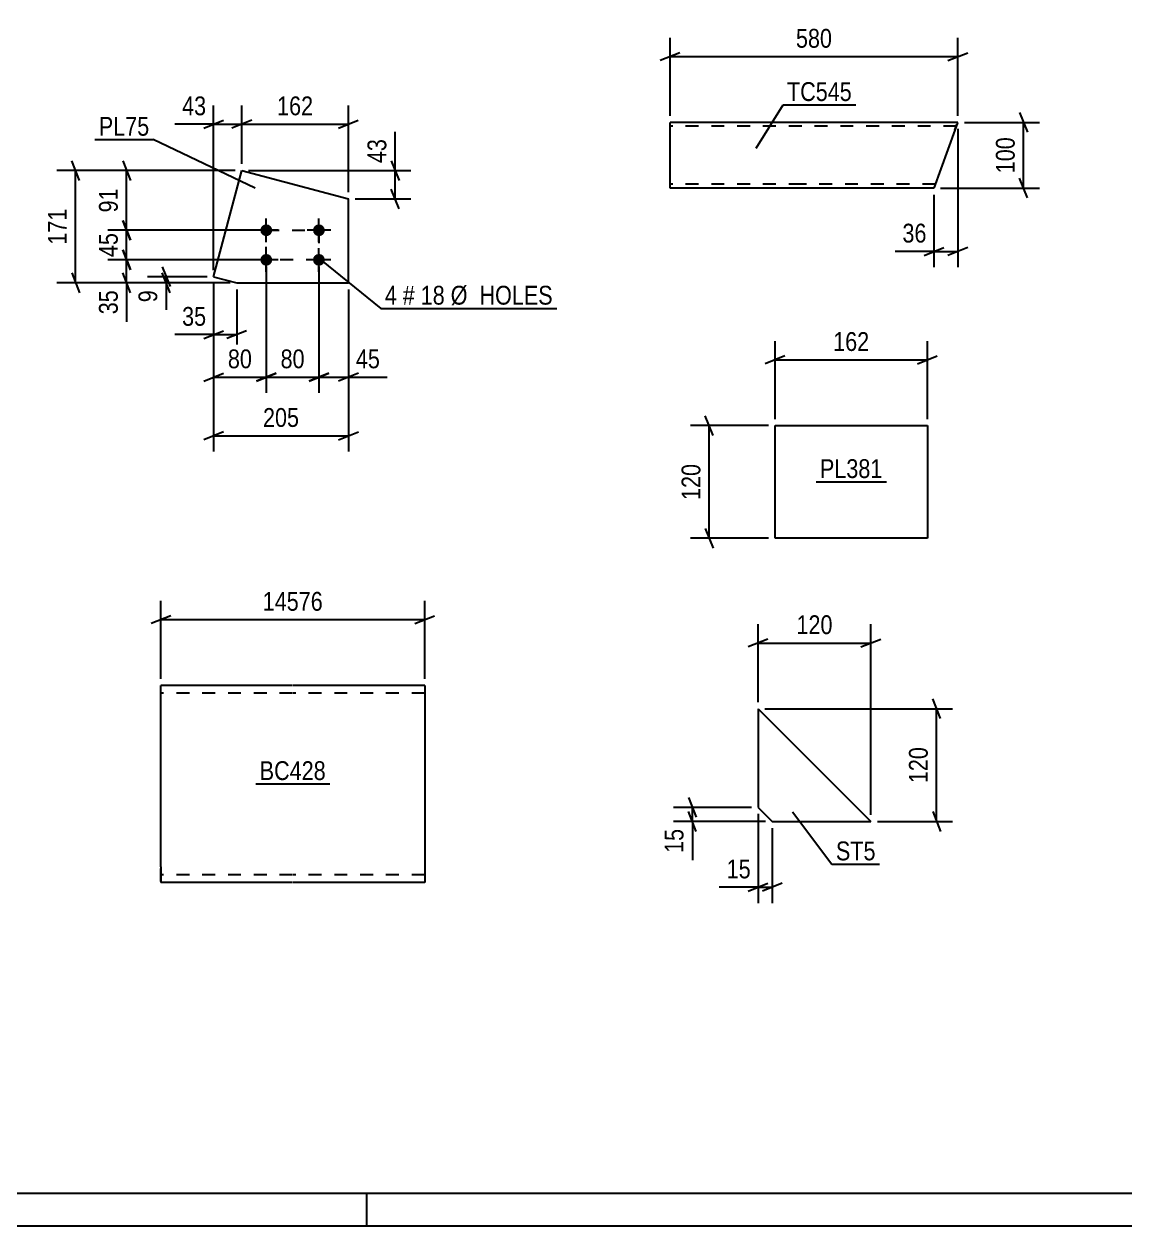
# Model space of a CAD drawing. Header units: millimetres. Extents: x 0 to 594, y 0 to 420.
# Drawn here: x 121.9 to 289.3, y 0 to 182.8 of the extents above; entities that cross this region are included whole.
import ezdxf

# ---------------------------------------------------------------- set-up
doc = ezdxf.new("R2010")
doc.units = ezdxf.units.MM
doc.linetypes.add('DXK_LINE_DOT2', pattern=[3.9198, 1.9599, -1.9599])
doc.styles.add('Arial Narrow', font='ARIALN.TTF', dxfattribs={"height": 0.2})

# ---------------------------------------------------------------- blocks, each defined once
blk = doc.blocks.new('Unknown-761550444-1135')
at = {"color": 5, "linetype": 'Continuous'}
for p, q in [((5, 5), (589, 5)), ((174, 0), (174, 5)), ((0, 0), (594, 0))]:
    blk.add_line(p, q, dxfattribs=at)
blk = doc.blocks.new('Part-761550444-8463 - 8462')
at = {"color": 2, "linetype": 'Continuous'}
for p, q in [((240.12, 167.85), (220.12, 167.85)), ((220.12, 157.95), (220.12, 167.85)), ((263.86, 167.85), (240.22, 167.85)), ((263.42, 166.65), (260.22, 157.85)), ((263.83, 167.76), (263.42, 166.65)), ((263.86, 167.85), (263.83, 167.76)), ((220.12, 157.85), (220.12, 157.95)), ((240.12, 157.85), (220.12, 157.85)), ((260.22, 157.85), (240.22, 157.85))]:
    blk.add_line(p, q, dxfattribs=at)
at = {"color": 7, "linetype": 'DXK_LINE_DOT2'}
for p, q in [((240.12, 167.25), (220.12, 167.25)), ((263.64, 167.25), (240.22, 167.25)), ((263.42, 166.65), (263.73, 167.5)), ((220.12, 158.45), (220.12, 158.5)), ((240.12, 158.45), (220.12, 158.45)), ((260.44, 158.45), (240.22, 158.45)), ((260.44, 158.45), (260.45, 158.5))]:
    blk.add_line(p, q, dxfattribs=at)
blk = doc.blocks.new('Part-761550444-8531 - 8530')
at = {"color": 2, "linetype": 'Continuous'}
for p, q in [((233.5, 78.66), (233.5, 63.66)), ((233.5, 78.66), (250.64, 61.52)), ((233.5, 63.66), (235.64, 61.52)), ((235.64, 61.52), (250.64, 61.52))]:
    blk.add_line(p, q, dxfattribs=at)
blk = doc.blocks.new('Part-761550444-8606 - 8605')
at = {"color": 2, "linetype": 'Continuous'}
for p, q in [((236.07, 104.59), (236.07, 121.73)), ((236.07, 121.73), (259.24, 121.73)), ((259.24, 121.73), (259.24, 104.59)), ((259.24, 104.59), (236.07, 104.59))]:
    blk.add_line(p, q, dxfattribs=at)
blk = doc.blocks.new('Part-761550444-8672 - 8671')
at = {"color": 2, "linetype": 'Continuous'}
for p, q in [((162.7, 82.22), (142.7, 82.22)), ((142.7, 54.62), (142.7, 82.22)), ((182.8, 82.22), (162.8, 82.22)), ((182.8, 82.22), (182.8, 52.22)), ((142.7, 54.62), (142.7, 52.22)), ((162.7, 52.22), (142.7, 52.22)), ((182.8, 52.22), (162.8, 52.22))]:
    blk.add_line(p, q, dxfattribs=at)
at = {"color": 7, "linetype": 'DXK_LINE_DOT2'}
for p, q in [((162.7, 81.02), (142.7, 81.02)), ((182.8, 81.02), (162.8, 81.02)), ((142.7, 52.41), (142.7, 54.62)), ((142.7, 53.42), (142.7, 53.51)), ((162.7, 53.42), (142.7, 53.42)), ((182.8, 53.42), (162.8, 53.42)), ((182.8, 53.42), (182.8, 53.51))]:
    blk.add_line(p, q, dxfattribs=at)
blk = doc.blocks.new('Part-761550444-8699 - 8698')
at = {"color": 2, "linetype": 'Continuous'}
for p, q in [((150.71, 144.37), (155, 160.52)), ((155, 160.52), (171.21, 156.21)), ((171.22, 143.44), (171.21, 156.21)), ((150.71, 144.37), (154.22, 143.44)), ((154.22, 143.44), (171.22, 143.44))]:
    blk.add_line(p, q, dxfattribs=at)
blk = doc.blocks.new('Bolt-761550444-8700 - 8698')
at = {"linetype": 'Continuous'}
for points in [[(157.82, 151.44, -1), (159.62, 151.44, -1)], [(165.82, 151.44, -1), (167.62, 151.44, -1)], [(157.82, 146.94, -1), (159.62, 146.94, -1)], [(165.82, 146.94, -1), (167.62, 146.94, -1)]]:
    blk.add_hatch(color=1, dxfattribs=at).paths.add_polyline_path(points)
at = {"color": 1, "linetype": 'Continuous'}
for p, q in [((158.72, 149.64), (158.72, 153.24)), ((166.72, 149.64), (166.72, 153.24)), ((160.52, 151.44), (156.92, 151.44)), ((168.52, 151.44), (164.92, 151.44)), ((158.72, 145.14), (158.72, 148.74)), ((166.72, 145.14), (166.72, 148.74)), ((160.52, 146.94), (156.92, 146.94)), ((168.52, 146.94), (164.92, 146.94))]:
    blk.add_line(p, q, dxfattribs=at)
blk = doc.blocks.new('Rectangle-761550444-13986 - 8698')
at = {"color": 1, "linetype": 'DXK_LINE_DOT2'}
blk.add_lwpolyline([(158.72, 151.44), (166.72, 151.44), (166.72, 146.94), (158.72, 146.94), (158.72, 151.44)], close=True, dxfattribs=at)
blk = doc.blocks.new('StraightDimension-761550444-9005 - 8462')
at = {"color": 7, "linetype": 'Continuous'}
for p, q in [((220.12, 168.85), (220.12, 180.7)), ((263.86, 168.85), (263.86, 180.7)), ((221.62, 178.45), (218.62, 177.25)), ((220.12, 177.85), (263.86, 177.85)), ((262.36, 177.25), (265.36, 178.45))]:
    blk.add_line(p, q, dxfattribs=at)
at = {"color": 0}
blk.add_wipeout([(245.33, 178.6), (245.33, 182.8), (238.65, 182.8), (238.65, 178.6)], dxfattribs=at)
at = {"color": 3, "style": 'Arial Narrow'}
blk.add_text('580', height=2.863, dxfattribs=at).set_placement((239.25, 179.2))
blk = doc.blocks.new('StraightDimension-761550444-8995 - 8462')
at = {"color": 7, "linetype": 'Continuous'}
for p, q in [((263.86, 166.85), (263.86, 145.82)), ((260.22, 156.85), (260.22, 145.82)), ((258.72, 147.62), (261.72, 148.82)), ((260.22, 148.22), (263.86, 148.22)), ((265.36, 148.82), (262.36, 147.62))]:
    blk.add_line(p, q, dxfattribs=at)
at = {"color": 0}
blk.add_wipeout([(259.69, 148.97), (259.69, 153.17), (254.84, 153.17), (254.84, 148.97)], dxfattribs=at)
at = {"color": 7, "linetype": 'Continuous'}
blk.add_line((260.22, 148.22), (254.31, 148.22), dxfattribs=at)
blk.add_line((260.22, 148.22), (254.31, 148.22), dxfattribs=at)
at = {"color": 3, "style": 'Arial Narrow'}
blk.add_text('36', height=2.863, dxfattribs=at).set_placement((255.44, 149.57))
blk = doc.blocks.new('StraightDimension-761550444-8999 - 8462')
at = {"color": 7, "linetype": 'Continuous'}
for p, q in [((273.26, 169.35), (274.46, 166.35)), ((264.86, 167.85), (276.26, 167.85)), ((273.86, 157.85), (273.86, 167.85)), ((274.46, 156.35), (273.26, 159.35)), ((261.22, 157.85), (276.26, 157.85))]:
    blk.add_line(p, q, dxfattribs=at)
at = {"color": 0}
blk.add_wipeout([(273.11, 166.2), (268.91, 166.2), (268.91, 159.51), (273.11, 159.51)], dxfattribs=at)
at = {"color": 3, "style": 'Arial Narrow'}
blk.add_text('100', height=2.863, rotation=90.0002, dxfattribs=at).set_placement((272.51, 160.11))
blk = doc.blocks.new('StraightDimension-761550444-9151 - 8530')
at = {"color": 7, "linetype": 'Continuous'}
for p, q in [((222.9, 65.16), (224.1, 62.16)), ((232.5, 63.66), (220.65, 63.66)), ((224.1, 60.02), (222.9, 63.02)), ((223.5, 61.52), (223.5, 63.66)), ((234.64, 61.52), (220.65, 61.52))]:
    blk.add_line(p, q, dxfattribs=at)
at = {"color": 0}
blk.add_wipeout([(222.75, 60.99), (218.55, 60.99), (218.55, 56.14), (222.75, 56.14)], dxfattribs=at)
at = {"color": 7, "linetype": 'Continuous'}
blk.add_line((223.5, 61.52), (223.5, 55.61), dxfattribs=at)
blk.add_line((223.5, 61.52), (223.5, 55.61), dxfattribs=at)
at = {"color": 3, "style": 'Arial Narrow'}
blk.add_text('15', height=2.863, rotation=90.0002, dxfattribs=at).set_placement((222.15, 56.74))
blk = doc.blocks.new('StraightDimension-761550444-9143 - 8530')
at = {"color": 7, "linetype": 'Continuous'}
for p, q in [((233.5, 62.66), (233.5, 49.12)), ((235.64, 60.52), (235.64, 49.12)), ((232, 50.92), (235, 52.12)), ((233.5, 51.52), (235.64, 51.52)), ((237.14, 52.12), (234.14, 50.92))]:
    blk.add_line(p, q, dxfattribs=at)
at = {"color": 0}
blk.add_wipeout([(232.98, 52.27), (232.98, 56.47), (228.12, 56.47), (228.12, 52.27)], dxfattribs=at)
at = {"color": 7, "linetype": 'Continuous'}
blk.add_line((233.5, 51.52), (227.59, 51.52), dxfattribs=at)
blk.add_line((233.5, 51.52), (227.59, 51.52), dxfattribs=at)
at = {"color": 3, "style": 'Arial Narrow'}
blk.add_text('15', height=2.863, dxfattribs=at).set_placement((228.72, 52.87))
blk = doc.blocks.new('StraightDimension-761550444-9155 - 8530')
at = {"color": 7, "linetype": 'Continuous'}
for p, q in [((234.5, 78.66), (263.04, 78.66)), ((261.24, 77.16), (260.04, 80.16)), ((260.64, 61.52), (260.64, 78.66)), ((260.04, 63.02), (261.24, 60.02)), ((251.64, 61.52), (263.04, 61.52))]:
    blk.add_line(p, q, dxfattribs=at)
at = {"color": 0}
blk.add_wipeout([(259.89, 73.43), (255.69, 73.43), (255.69, 66.75), (259.89, 66.75)], dxfattribs=at)
at = {"color": 3, "style": 'Arial Narrow'}
blk.add_text('120', height=2.863, rotation=90.0002, dxfattribs=at).set_placement((259.29, 67.35))
blk = doc.blocks.new('StraightDimension-761550444-9147 - 8530')
at = {"color": 7, "linetype": 'Continuous'}
for p, q in [((233.5, 79.66), (233.5, 91.51)), ((250.64, 62.52), (250.64, 91.51)), ((235, 89.26), (232, 88.06)), ((233.5, 88.66), (250.64, 88.66)), ((249.14, 88.06), (252.14, 89.26))]:
    blk.add_line(p, q, dxfattribs=at)
at = {"color": 0}
blk.add_wipeout([(245.41, 89.41), (245.41, 93.61), (238.73, 93.61), (238.73, 89.41)], dxfattribs=at)
at = {"color": 3, "style": 'Arial Narrow'}
blk.add_text('120', height=2.863, dxfattribs=at).set_placement((239.33, 90.01))
blk = doc.blocks.new('StraightDimension-761550444-9280 - 8605')
at = {"color": 7, "linetype": 'Continuous'}
for p, q in [((236.07, 122.73), (236.07, 134.58)), ((259.24, 122.73), (259.24, 134.58)), ((237.57, 132.33), (234.57, 131.13)), ((236.07, 131.73), (259.24, 131.73)), ((257.74, 131.13), (260.74, 132.33))]:
    blk.add_line(p, q, dxfattribs=at)
at = {"color": 0}
blk.add_wipeout([(251, 132.48), (251, 136.68), (244.31, 136.68), (244.31, 132.48)], dxfattribs=at)
at = {"color": 3, "style": 'Arial Narrow'}
blk.add_text('162', height=2.863, dxfattribs=at).set_placement((244.91, 133.08))
blk = doc.blocks.new('StraightDimension-761550444-9276 - 8605')
at = {"color": 7, "linetype": 'Continuous'}
for p, q in [((226.67, 120.23), (225.47, 123.23)), ((235.07, 121.73), (223.22, 121.73)), ((226.07, 104.59), (226.07, 121.73)), ((225.47, 106.09), (226.67, 103.09)), ((235.07, 104.59), (223.22, 104.59))]:
    blk.add_line(p, q, dxfattribs=at)
at = {"color": 0}
blk.add_wipeout([(225.32, 116.5), (221.12, 116.5), (221.12, 109.82), (225.32, 109.82)], dxfattribs=at)
at = {"color": 3, "style": 'Arial Narrow'}
blk.add_text('120', height=2.863, rotation=90.0002, dxfattribs=at).set_placement((224.72, 110.42))
blk = doc.blocks.new('StraightDimension-761550444-9344 - 8671')
at = {"color": 7, "linetype": 'Continuous'}
for p, q in [((142.7, 83.22), (142.7, 95.07)), ((182.8, 83.22), (182.8, 95.07)), ((144.2, 92.82), (141.2, 91.62)), ((142.7, 92.22), (182.8, 92.22)), ((181.3, 91.62), (184.3, 92.82))]:
    blk.add_line(p, q, dxfattribs=at)
at = {"color": 0}
blk.add_wipeout([(167.92, 92.97), (167.92, 97.17), (157.58, 97.17), (157.58, 92.97)], dxfattribs=at)
at = {"color": 3, "style": 'Arial Narrow'}
blk.add_text('14576', height=2.863, dxfattribs=at).set_placement((158.18, 93.57))
blk = doc.blocks.new('StraightDimension-761550444-9503 - 8698')
at = {"color": 7, "linetype": 'Continuous'}
for p, q in [((136.89, 152.94), (138.09, 149.94)), ((157.72, 151.44), (134.64, 151.44)), ((137.49, 146.94), (137.49, 151.44)), ((138.09, 145.44), (136.89, 148.44)), ((157.72, 146.94), (134.64, 146.94))]:
    blk.add_line(p, q, dxfattribs=at)
at = {"color": 0}
blk.add_wipeout([(136.74, 151.62), (132.54, 151.62), (132.54, 146.76), (136.74, 146.76)], dxfattribs=at)
at = {"color": 3, "style": 'Arial Narrow'}
blk.add_text('45', height=2.863, rotation=90.0002, dxfattribs=at).set_placement((136.14, 147.36))
blk = doc.blocks.new('StraightDimension-761550444-9504 - 8698')
at = {"color": 7, "linetype": 'Continuous'}
for p, q in [((136.89, 148.44), (138.09, 145.44)), ((157.72, 146.94), (134.64, 146.94)), ((137.49, 143.44), (137.49, 146.94)), ((138.09, 141.94), (136.89, 144.94)), ((153.22, 143.44), (134.64, 143.44))]:
    blk.add_line(p, q, dxfattribs=at)
at = {"color": 0}
blk.add_wipeout([(136.74, 142.91), (132.54, 142.91), (132.54, 138.06), (136.74, 138.06)], dxfattribs=at)
at = {"color": 7, "linetype": 'Continuous'}
blk.add_line((137.49, 143.44), (137.49, 137.53), dxfattribs=at)
blk.add_line((137.49, 143.44), (137.49, 137.53), dxfattribs=at)
at = {"color": 3, "style": 'Arial Narrow'}
blk.add_text('35', height=2.863, rotation=90.0002, dxfattribs=at).set_placement((136.14, 138.66))
blk = doc.blocks.new('StraightDimension-761550444-9486 - 8698')
at = {"color": 7, "linetype": 'Continuous'}
for p, q in [((166.72, 145.94), (166.72, 126.7)), ((171.22, 142.44), (171.22, 126.7)), ((165.22, 128.5), (168.22, 129.7)), ((166.72, 129.1), (171.22, 129.1)), ((172.72, 129.7), (169.72, 128.5))]:
    blk.add_line(p, q, dxfattribs=at)
at = {"color": 0}
blk.add_wipeout([(176.6, 129.85), (176.6, 134.05), (171.74, 134.05), (171.74, 129.85)], dxfattribs=at)
at = {"color": 7, "linetype": 'Continuous'}
blk.add_line((171.22, 129.1), (177.12, 129.1), dxfattribs=at)
blk.add_line((171.22, 129.1), (177.12, 129.1), dxfattribs=at)
at = {"color": 3, "style": 'Arial Narrow'}
blk.add_text('45', height=2.863, dxfattribs=at).set_placement((172.34, 130.45))
blk = doc.blocks.new('StraightDimension-761550444-9482 - 8698')
at = {"color": 7, "linetype": 'Continuous'}
for p, q in [((142.89, 145.87), (144.09, 142.87)), ((144.09, 141.94), (142.89, 144.94)), ((149.71, 144.37), (140.64, 144.37)), ((153.22, 143.44), (140.64, 143.44)), ((143.49, 143.44), (143.49, 144.37))]:
    blk.add_line(p, q, dxfattribs=at)
at = {"color": 0}
blk.add_wipeout([(142.74, 142.91), (138.54, 142.91), (138.54, 139.89), (142.74, 139.89)], dxfattribs=at)
at = {"color": 7, "linetype": 'Continuous'}
blk.add_line((143.49, 143.44), (143.49, 139.36), dxfattribs=at)
blk.add_line((143.49, 143.44), (143.49, 139.36), dxfattribs=at)
at = {"color": 3, "style": 'Arial Narrow'}
blk.add_text('9', height=2.86, rotation=90.0002, dxfattribs=at).set_placement((142.14, 140.49))
blk = doc.blocks.new('StraightDimension-761550444-9474 - 8698')
at = {"color": 7, "linetype": 'Continuous'}
for p, q in [((150.71, 143.37), (150.71, 133.16)), ((154.22, 142.44), (154.22, 133.16)), ((149.21, 134.96), (152.21, 136.16)), ((150.71, 135.56), (154.22, 135.56)), ((155.72, 136.16), (152.72, 134.96))]:
    blk.add_line(p, q, dxfattribs=at)
at = {"color": 0}
blk.add_wipeout([(150.18, 136.31), (150.18, 140.51), (145.32, 140.51), (145.32, 136.31)], dxfattribs=at)
at = {"color": 7, "linetype": 'Continuous'}
blk.add_line((150.71, 135.56), (144.8, 135.56), dxfattribs=at)
blk.add_line((150.71, 135.56), (144.8, 135.56), dxfattribs=at)
at = {"color": 3, "style": 'Arial Narrow'}
blk.add_text('35', height=2.863, dxfattribs=at).set_placement((145.92, 136.91))
blk = doc.blocks.new('StraightDimension-761550444-9487 - 8698')
at = {"color": 7, "linetype": 'Continuous'}
for p, q in [((158.72, 145.94), (158.72, 126.7)), ((166.72, 145.94), (166.72, 126.7)), ((157.22, 128.5), (160.22, 129.7)), ((158.72, 129.1), (166.72, 129.1)), ((168.22, 129.7), (165.22, 128.5))]:
    blk.add_line(p, q, dxfattribs=at)
at = {"color": 0}
blk.add_wipeout([(165.15, 129.85), (165.15, 134.05), (160.29, 134.05), (160.29, 129.85)], dxfattribs=at)
at = {"color": 3, "style": 'Arial Narrow'}
blk.add_text('80', height=2.863, dxfattribs=at).set_placement((160.89, 130.45))
blk = doc.blocks.new('StraightDimension-761550444-9488 - 8698')
at = {"color": 7, "linetype": 'Continuous'}
for p, q in [((158.72, 145.94), (158.72, 126.7)), ((150.71, 143.37), (150.71, 126.7)), ((149.21, 128.5), (152.21, 129.7)), ((150.71, 129.1), (158.72, 129.1)), ((160.22, 129.7), (157.22, 128.5))]:
    blk.add_line(p, q, dxfattribs=at)
at = {"color": 0}
blk.add_wipeout([(157.14, 129.85), (157.14, 134.05), (152.28, 134.05), (152.28, 129.85)], dxfattribs=at)
at = {"color": 3, "style": 'Arial Narrow'}
blk.add_text('80', height=2.863, dxfattribs=at).set_placement((152.88, 130.45))
blk = doc.blocks.new('StraightDimension-761550444-9498 - 8698')
at = {"color": 7, "linetype": 'Continuous'}
for p, q in [((150.71, 143.37), (150.71, 117.78)), ((171.22, 142.44), (171.22, 117.78)), ((152.21, 120.78), (149.21, 119.58)), ((169.72, 119.58), (172.72, 120.78)), ((150.71, 120.18), (171.22, 120.18))]:
    blk.add_line(p, q, dxfattribs=at)
at = {"color": 0}
blk.add_wipeout([(164.3, 120.93), (164.3, 125.13), (157.62, 125.13), (157.62, 120.93)], dxfattribs=at)
at = {"color": 3, "style": 'Arial Narrow'}
blk.add_text('205', height=2.863, dxfattribs=at).set_placement((158.22, 121.53))
blk = doc.blocks.new('StraightDimension-761550444-9502 - 8698')
at = {"color": 7, "linetype": 'Continuous'}
for p, q in [((136.89, 162.02), (138.09, 159.02)), ((154, 160.52), (134.64, 160.52)), ((137.49, 151.44), (137.49, 160.52)), ((138.09, 149.94), (136.89, 152.94)), ((157.72, 151.44), (134.64, 151.44))]:
    blk.add_line(p, q, dxfattribs=at)
at = {"color": 0}
blk.add_wipeout([(136.74, 158.41), (132.54, 158.41), (132.54, 153.55), (136.74, 153.55)], dxfattribs=at)
at = {"color": 3, "style": 'Arial Narrow'}
blk.add_text('91', height=2.863, rotation=90.0002, dxfattribs=at).set_placement((136.14, 154.15))
blk = doc.blocks.new('StraightDimension-761550444-9514 - 8698')
at = {"color": 7, "linetype": 'Continuous'}
for p, q in [((130.33, 159.02), (129.13, 162.02)), ((154, 160.52), (126.88, 160.52)), ((129.73, 143.44), (129.73, 160.52)), ((129.13, 144.94), (130.33, 141.94)), ((153.22, 143.44), (126.88, 143.44))]:
    blk.add_line(p, q, dxfattribs=at)
at = {"color": 0}
blk.add_wipeout([(128.98, 155.32), (124.78, 155.32), (124.78, 148.64), (128.98, 148.64)], dxfattribs=at)
at = {"color": 3, "style": 'Arial Narrow'}
blk.add_text('171', height=2.863, rotation=90.0002, dxfattribs=at).set_placement((128.38, 149.24))
blk = doc.blocks.new('StraightDimension-761550444-13821 - 8698')
at = {"color": 7, "linetype": 'Continuous'}
for p, q in [((155, 161.52), (155, 170.43)), ((171.21, 157.21), (171.21, 170.43)), ((156.5, 168.18), (153.5, 166.98)), ((155, 167.58), (171.21, 167.58)), ((169.71, 166.98), (172.71, 168.18))]:
    blk.add_line(p, q, dxfattribs=at)
at = {"color": 0}
blk.add_wipeout([(166.45, 168.33), (166.45, 172.53), (159.76, 172.53), (159.76, 168.33)], dxfattribs=at)
at = {"color": 3, "style": 'Arial Narrow'}
blk.add_text('162', height=2.863, dxfattribs=at).set_placement((160.36, 168.93))
blk = doc.blocks.new('StraightDimension-761550444-13822 - 8698')
at = {"color": 7, "linetype": 'Continuous'}
for p, q in [((150.71, 145.37), (150.71, 170.43)), ((155, 161.52), (155, 170.43)), ((149.21, 166.98), (152.21, 168.18)), ((150.71, 167.58), (155, 167.58)), ((156.5, 168.18), (153.5, 166.98))]:
    blk.add_line(p, q, dxfattribs=at)
at = {"color": 0}
blk.add_wipeout([(150.18, 168.33), (150.18, 172.53), (145.32, 172.53), (145.32, 168.33)], dxfattribs=at)
at = {"color": 7, "linetype": 'Continuous'}
blk.add_line((150.71, 167.58), (144.8, 167.58), dxfattribs=at)
blk.add_line((150.71, 167.58), (144.8, 167.58), dxfattribs=at)
at = {"color": 3, "style": 'Arial Narrow'}
blk.add_text('43', height=2.863, dxfattribs=at).set_placement((145.92, 168.93))
blk = doc.blocks.new('StraightDimension-761550444-13833 - 8698')
at = {"color": 7, "linetype": 'Continuous'}
for p, q in [((177.72, 162.02), (178.92, 159.02)), ((156, 160.52), (180.72, 160.52)), ((178.32, 156.21), (178.32, 160.52)), ((178.92, 154.71), (177.72, 157.71)), ((172.21, 156.21), (180.72, 156.21))]:
    blk.add_line(p, q, dxfattribs=at)
at = {"color": 0}
blk.add_wipeout([(177.57, 165.91), (173.37, 165.91), (173.37, 161.05), (177.57, 161.05)], dxfattribs=at)
at = {"color": 7, "linetype": 'Continuous'}
blk.add_line((178.32, 160.52), (178.32, 166.43), dxfattribs=at)
blk.add_line((178.32, 160.52), (178.32, 166.43), dxfattribs=at)
at = {"color": 3, "style": 'Arial Narrow'}
blk.add_text('43', height=2.863, rotation=90.0002, dxfattribs=at).set_placement((176.97, 161.65))
blk = doc.blocks.new('Mark-761550444-9547 - 8462')
at = {"color": 0}
blk.add_wipeout([(247.76, 171.1), (247.76, 174.1), (237.89, 174.1), (237.89, 171.1)], dxfattribs=at)
blk.add_wipeout([(247.76, 171.1), (247.76, 174.1), (237.89, 174.1), (237.89, 171.1)], dxfattribs=at)
at = {"color": 30, "linetype": 'Continuous'}
for p, q in [((233.22, 163.91), (237.29, 170.5)), ((237.29, 170.5), (248.36, 170.5))]:
    blk.add_line(p, q, dxfattribs=at)
at = {"color": 3, "style": 'Arial Narrow'}
blk.add_text('TC545', height=2.863, dxfattribs=at).set_placement((237.89, 171.1))
blk = doc.blocks.new('Mark-761550444-9568 - 8530')
at = {"color": 0}
blk.add_wipeout([(251.36, 55.61), (251.36, 58.61), (245.33, 58.61), (245.33, 55.61)], dxfattribs=at)
blk.add_wipeout([(251.36, 55.61), (251.36, 58.61), (245.33, 58.61), (245.33, 55.61)], dxfattribs=at)
at = {"color": 30, "linetype": 'Continuous'}
for p, q in [((238.73, 62.99), (244.73, 55.01)), ((244.73, 55.01), (251.96, 55.01))]:
    blk.add_line(p, q, dxfattribs=at)
at = {"color": 3, "style": 'Arial Narrow'}
blk.add_text('ST5', height=2.863, dxfattribs=at).set_placement((245.33, 55.61))
blk = doc.blocks.new('Mark-761550444-9583 - 8605')
at = {"color": 0}
blk.add_wipeout([(252.41, 113.76), (252.41, 116.76), (242.9, 116.76), (242.9, 113.76)], dxfattribs=at)
blk.add_wipeout([(252.41, 113.76), (252.41, 116.76), (242.9, 116.76), (242.9, 113.76)], dxfattribs=at)
at = {"color": 30, "linetype": 'Continuous'}
blk.add_line((242.3, 113.16), (253.01, 113.16), dxfattribs=at)
at = {"color": 3, "style": 'Arial Narrow'}
blk.add_text('PL381', height=2.863, dxfattribs=at).set_placement((242.9, 113.76))
blk = doc.blocks.new('Mark-761550444-9603 - 8671')
at = {"color": 0}
blk.add_wipeout([(167.77, 67.82), (167.77, 70.82), (157.72, 70.82), (157.72, 67.82)], dxfattribs=at)
blk.add_wipeout([(167.77, 67.82), (167.77, 70.82), (157.72, 70.82), (157.72, 67.82)], dxfattribs=at)
at = {"color": 30, "linetype": 'Continuous'}
blk.add_line((157.12, 67.22), (168.37, 67.22), dxfattribs=at)
at = {"color": 3, "style": 'Arial Narrow'}
blk.add_text('BC428', height=2.863, dxfattribs=at).set_placement((157.72, 67.82))
blk = doc.blocks.new('Mark-761550444-9614 - 8698')
at = {"color": 0}
blk.add_wipeout([(140.93, 165.82), (140.93, 168.82), (133.26, 168.82), (133.26, 165.82)], dxfattribs=at)
blk.add_wipeout([(140.93, 165.82), (140.93, 168.82), (133.26, 168.82), (133.26, 165.82)], dxfattribs=at)
at = {"color": 30, "linetype": 'Continuous'}
for p in [(132.66, 165.22), (157.02, 157.85)]:
    blk.add_line(p, (141.53, 165.22), dxfattribs=at)
at = {"color": 3, "style": 'Arial Narrow'}
blk.add_text('PL75', height=2.863, dxfattribs=at).set_placement((133.26, 165.82))
blk = doc.blocks.new('Mark-761550444-9617 - 8698')
at = {"color": 0}
blk.add_wipeout([(178.57, 140.13), (178.57, 143.13), (176.75, 143.13), (176.75, 140.13)], dxfattribs=at)
blk.add_wipeout([(178.57, 140.13), (178.57, 143.13), (176.75, 143.13), (176.75, 140.13)], dxfattribs=at)
at = {"color": 7, "linetype": 'Continuous'}
blk.add_line((167.06, 146.91), (176.15, 139.53), dxfattribs=at)
at = {"color": 3, "style": 'Arial Narrow'}
blk.add_text('4', height=2.86, dxfattribs=at).set_placement((176.75, 140.13))
at = {"color": 0}
blk.add_wipeout([(181.3, 140.13), (181.3, 143.13), (179.47, 143.13), (179.47, 140.13)], dxfattribs=at)
blk.add_wipeout([(181.3, 140.13), (181.3, 143.13), (179.47, 143.13), (179.47, 140.13)], dxfattribs=at)
at = {"color": 3, "style": 'Arial Narrow'}
blk.add_text('#', height=2.86, dxfattribs=at).set_placement((179.47, 140.13))
at = {"color": 0}
blk.add_wipeout([(185.86, 140.13), (185.86, 143.13), (182.2, 143.13), (182.2, 140.13)], dxfattribs=at)
blk.add_wipeout([(185.86, 140.13), (185.86, 143.13), (182.2, 143.13), (182.2, 140.13)], dxfattribs=at)
at = {"color": 3, "style": 'Arial Narrow'}
blk.add_text('18', height=2.863, dxfattribs=at).set_placement((182.2, 140.13))
at = {"color": 0}
blk.add_wipeout([(202.29, 140.13), (202.29, 143.13), (186.76, 143.13), (186.76, 140.13)], dxfattribs=at)
blk.add_wipeout([(202.29, 140.13), (202.29, 143.13), (186.76, 143.13), (186.76, 140.13)], dxfattribs=at)
at = {"color": 7, "linetype": 'Continuous'}
blk.add_line((176.15, 139.53), (202.89, 139.53), dxfattribs=at)
at = {"color": 3, "style": 'Arial Narrow'}
blk.add_text('Ø  HOLES', height=2.863, dxfattribs=at).set_placement((186.76, 140.13))

msp = doc.modelspace()

# ---------------------------------------------------------------- block references
for name in ['Unknown-761550444-1135', 'Part-761550444-8463 - 8462', 'Part-761550444-8699 - 8698', 'Bolt-761550444-8700 - 8698', 'Rectangle-761550444-13986 - 8698', 'Part-761550444-8606 - 8605', 'Part-761550444-8672 - 8671', 'Part-761550444-8531 - 8530']:
    msp.add_blockref(name, (0, 0))

# ---------------------------------------------------------------- next in the draw order: block references
for name in ['StraightDimension-761550444-9005 - 8462', 'StraightDimension-761550444-8995 - 8462', 'StraightDimension-761550444-9503 - 8698', 'StraightDimension-761550444-9486 - 8698', 'StraightDimension-761550444-9280 - 8605', 'Mark-761550444-9583 - 8605', 'StraightDimension-761550444-9344 - 8671', 'Mark-761550444-9603 - 8671', 'StraightDimension-761550444-9151 - 8530']:
    msp.add_blockref(name, (0, 0))

# ---------------------------------------------------------------- next in the draw order: block references
for name in ['Mark-761550444-9547 - 8462', 'StraightDimension-761550444-8999 - 8462', 'StraightDimension-761550444-9502 - 8698', 'StraightDimension-761550444-9504 - 8698', 'StraightDimension-761550444-9276 - 8605', 'StraightDimension-761550444-9143 - 8530']:
    msp.add_blockref(name, (0, 0))

# ---------------------------------------------------------------- next in the draw order: block references
for name in ['StraightDimension-761550444-9482 - 8698', 'StraightDimension-761550444-9487 - 8698', 'StraightDimension-761550444-9155 - 8530']:
    msp.add_blockref(name, (0, 0))

# ---------------------------------------------------------------- next in the draw order: block references
for name in ['StraightDimension-761550444-9474 - 8698', 'StraightDimension-761550444-9147 - 8530']:
    msp.add_blockref(name, (0, 0))

# ---------------------------------------------------------------- next in the draw order: block references
for name in ['StraightDimension-761550444-9488 - 8698', 'Mark-761550444-9568 - 8530']:
    msp.add_blockref(name, (0, 0))

# ---------------------------------------------------------------- next in the draw order: block references
msp.add_blockref('StraightDimension-761550444-9498 - 8698', (0, 0))

# ---------------------------------------------------------------- next in the draw order: block references
for name in ['StraightDimension-761550444-9514 - 8698', 'Mark-761550444-9617 - 8698']:
    msp.add_blockref(name, (0, 0))

# ---------------------------------------------------------------- next in the draw order: block references
msp.add_blockref('StraightDimension-761550444-13821 - 8698', (0, 0))

# ---------------------------------------------------------------- next in the draw order: block references
msp.add_blockref('StraightDimension-761550444-13822 - 8698', (0, 0))

# ---------------------------------------------------------------- next in the draw order: block references
msp.add_blockref('StraightDimension-761550444-13833 - 8698', (0, 0))

# ---------------------------------------------------------------- next in the draw order: block references
msp.add_blockref('Mark-761550444-9614 - 8698', (0, 0))

doc.saveas('drawing.dxf')
